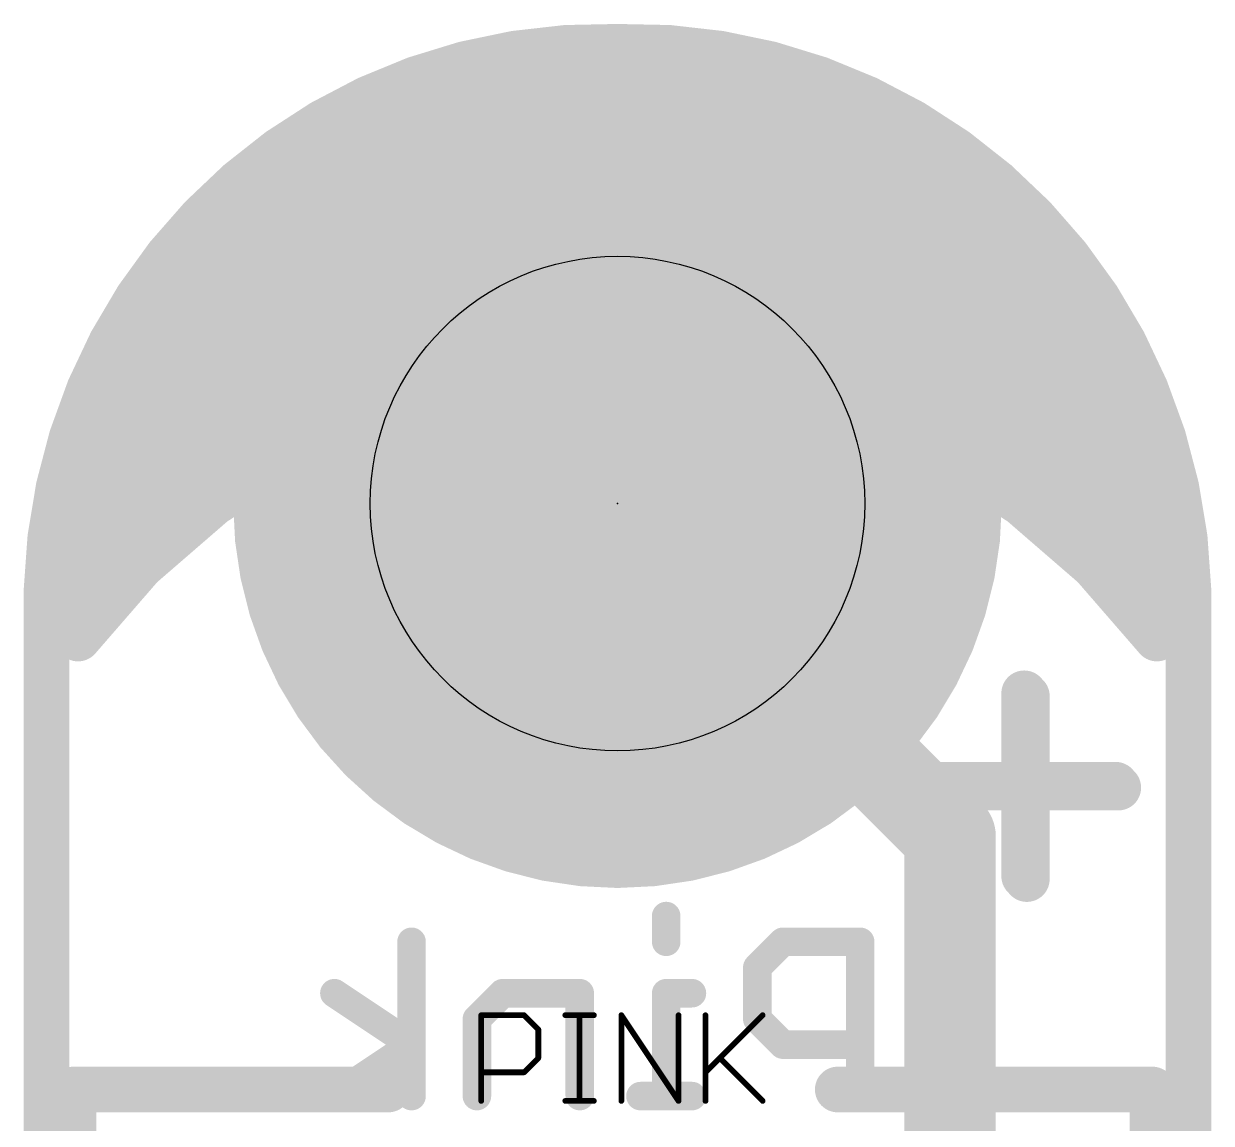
# Model space of a CAD drawing. Extents: x -10 to 102, y -14 to 18.
# Drawn here: x 28.35 to 33.63, y 7.28 to 12.17 of the extents above; entities that cross this region are included whole.
import ezdxf

# ---------------------------------------------------------------- set-up
doc = ezdxf.new("R2010")
doc.units = 0
for name, color, linetype in [('1', 12, 'CONTINUOUS'), ('16', 132, 'CONTINUOUS'), ('17', 110, 'CONTINUOUS'), ('20', 53, 'CONTINUOUS'), ('21', 41, 'CONTINUOUS'), ('22', 40, 'CONTINUOUS'), ('23', 53, 'CONTINUOUS'), ('27', 253, 'CONTINUOUS'), ('29', 40, 'CONTINUOUS'), ('30', 253, 'CONTINUOUS'), ('44', 253, 'CONTINUOUS')]:
    doc.layers.add(name, color=color, linetype=linetype)

# ---------------------------------------------------------------- blocks, each defined once
blk = doc.blocks.new('ROUNDP')
at = {"const_width": 0.5}
blk.add_lwpolyline([(0, -0.25, 1), (0, 0.25, 1), (0, -0.25)], format="xyb", dxfattribs=at)

msp = doc.modelspace()

# ---------------------------------------------------------------- linework, layer by layer
at = {"layer": '1'}
for points, const_width in [([(30.6257, 12.012), (30.2708, 11.9358)], 0.2032), ([(30.988, 12.033), (30.6257, 12.012)], 0.2032), ([(31.3503, 12.012), (30.988, 12.033)], 0.2032), ([(31.7052, 11.9358), (31.3503, 12.012)], 0.2032), ([(30.5177, 11.9888), (31.4583, 11.9888)], 0.2032), ([(30.2708, 11.9358), (29.9318, 11.8063)], 0.2032), ([(32.0442, 11.8063), (31.7052, 11.9358)], 0.2032), ([(29.9318, 11.8063), (29.6165, 11.6264)], 0.2032), ([(32.3595, 11.6264), (32.0442, 11.8063)], 0.2032), ([(29.8955, 11.7856), (32.0805, 11.7856)], 0.2032), ([(29.6165, 11.6264), (29.3324, 11.4005)], 0.2032), ([(29.5612, 11.5824), (32.4148, 11.5824)], 0.2032), ([(32.6436, 11.4005), (32.3595, 11.6264)], 0.2032), ([(29.3324, 11.4005), (29.0863, 11.1338)], 0.2032), ([(29.3128, 11.3792), (32.6632, 11.3792)], 0.2032), ([(32.8897, 11.1338), (32.6436, 11.4005)], 0.2032), ([(29.1252, 11.176), (32.8508, 11.176)], 0.2032), ([(29.0863, 11.1338), (28.8837, 10.8326)], 0.2032), ([(33.0923, 10.8326), (32.8897, 11.1338)], 0.2032), ([(28.978, 10.9728), (32.998, 10.9728)], 0.2032), ([(28.8837, 10.8326), (28.7297, 10.504)], 0.2032), ([(33.2463, 10.504), (33.0923, 10.8326)], 0.2032), ([(28.8542, 10.7696), (33.1218, 10.7696)], 0.2032), ([(30.3509, 10.5646), (30.7742, 10.6254)], 0.2032), ([(30.7742, 10.6254), (31.2018, 10.6254)], 0.2032), ([(31.2018, 10.6254), (31.6251, 10.5646)], 0.2032), ([(28.7589, 10.5664), (30.3636, 10.5664)], 0.2032), ([(29.9406, 10.4442), (30.3509, 10.5646)], 0.2032), ([(31.6124, 10.5664), (33.2171, 10.5664)], 0.2032), ([(31.6251, 10.5646), (32.0354, 10.4442)], 0.2032), ([(28.7297, 10.504), (28.6276, 10.1557)], 0.2032), ([(33.3484, 10.1557), (33.2463, 10.504)], 0.2032), ([(29.5515, 10.2667), (29.9406, 10.4442)], 0.2032), ([(32.0354, 10.4442), (32.4245, 10.2667)], 0.2032), ([(28.6884, 10.3632), (29.763, 10.3632)], 0.2032), ([(32.213, 10.3632), (33.2876, 10.3632)], 0.2032), ([(29.1917, 10.0357), (29.5515, 10.2667)], 0.2032), ([(32.4245, 10.2667), (32.7843, 10.0357)], 0.2032), ([(28.6276, 10.1557), (28.58, 9.7959)], 0.2032), ([(28.6289, 10.16), (29.3852, 10.16)], 0.2032), ([(32.5907, 10.16), (33.3471, 10.16)], 0.2032), ([(33.396, 9.7959), (33.3484, 10.1557)], 0.2032), ([(32.468, 8.553), (30.988, 10.033)], 0.4064), ([(28.8683, 9.7559), (29.1917, 10.0357)], 0.2032), ([(32.7843, 10.0357), (33.1077, 9.7559)], 0.2032), ([(28.6013, 9.9568), (29.1004, 9.9568)], 0.2032), ([(32.8756, 9.9568), (33.3747, 9.9568)], 0.2032), ([(28.58, 9.7959), (28.588, 9.433)], 0.2032), ([(33.388, 9.433), (33.396, 9.7959)], 0.2032), ([(28.581, 9.7536), (28.8663, 9.7536)], 0.2032), ([(28.588, 9.433), (28.8683, 9.7559)], 0.2032), ([(33.1077, 9.7559), (33.388, 9.433)], 0.2032), ([(33.1097, 9.7536), (33.395, 9.7536)], 0.2032), ([(28.5854, 9.5504), (28.6899, 9.5504)], 0.2032), ([(33.2861, 9.5504), (33.3906, 9.5504)], 0.2032), ([(32.468, 6.427), (32.468, 8.553)], 0.4064)]:
    msp.add_lwpolyline(points, dxfattribs=dict(at, const_width=const_width))
for points, const_width in [([(30.6227, 12.0627, 1), (30.6286, 11.9613)], 0.1016), ([(30.6363, 11.9623, 1), (30.615, 12.0616)], 0.1016), ([(30.9909, 12.0837, 1), (30.9851, 11.9823)], 0.1016), ([(30.9909, 11.9823, 1), (30.9851, 12.0837)], 0.1016), ([(31.361, 12.0616, 1), (31.3397, 11.9623)], 0.1016), ([(31.3474, 11.9613, 1), (31.3533, 12.0627)], 0.1016), ([(30.5177, 12.0396, 1), (30.5177, 11.938)], 0.1016), ([(31.4583, 11.938, 1), (31.4583, 12.0396)], 0.1016), ([(30.2601, 11.9855, 1), (30.2815, 11.8861)], 0.1016), ([(30.2889, 11.8883, 1), (30.2527, 11.9832)], 0.1016), ([(31.7233, 11.9832, 1), (31.6871, 11.8883)], 0.1016), ([(31.6945, 11.8861, 1), (31.7159, 11.9855)], 0.1016), ([(29.9136, 11.8537, 1), (29.9499, 11.7588)], 0.1016), ([(29.9569, 11.7621, 1), (29.9066, 11.8504)], 0.1016), ([(32.0694, 11.8504, 1), (32.0191, 11.7621)], 0.1016), ([(32.0261, 11.7588, 1), (32.0624, 11.8537)], 0.1016), ([(29.8955, 11.8364, 1), (29.8955, 11.7348)], 0.1016), ([(32.0805, 11.7348, 1), (32.0805, 11.8364)], 0.1016), ([(29.5612, 11.6332, 1), (29.5612, 11.5316)], 0.1016), ([(29.5913, 11.6705, 1), (29.6417, 11.5823)], 0.1016), ([(29.6481, 11.5867, 1), (29.5849, 11.6662)], 0.1016), ([(32.3911, 11.6662, 1), (32.3279, 11.5867)], 0.1016), ([(32.3343, 11.5823, 1), (32.3847, 11.6705)], 0.1016), ([(32.4148, 11.5316, 1), (32.4148, 11.6332)], 0.1016), ([(29.3128, 11.43, 1), (29.3128, 11.3284)], 0.1016), ([(29.3008, 11.4402, 1), (29.3641, 11.3607)], 0.1016), ([(29.3698, 11.366, 1), (29.2951, 11.4349)], 0.1016), ([(32.6809, 11.4349, 1), (32.6062, 11.366)], 0.1016), ([(32.6119, 11.3607, 1), (32.6752, 11.4402)], 0.1016), ([(32.6632, 11.3284, 1), (32.6632, 11.43)], 0.1016), ([(29.1252, 11.2268, 1), (29.1252, 11.1252)], 0.1016), ([(32.8508, 11.1252, 1), (32.8508, 11.2268)], 0.1016), ([(29.0489, 11.1683, 1), (29.1236, 11.0993)], 0.1016), ([(29.1284, 11.1054, 1), (29.0441, 11.1621)], 0.1016), ([(32.9319, 11.1621, 1), (32.8476, 11.1054)], 0.1016), ([(32.8524, 11.0993, 1), (32.9271, 11.1683)], 0.1016), ([(28.978, 11.0236, 1), (28.978, 10.922)], 0.1016), ([(32.998, 10.922, 1), (32.998, 11.0236)], 0.1016), ([(28.8416, 10.8609, 1), (28.9259, 10.8043)], 0.1016), ([(28.9297, 10.811, 1), (28.8377, 10.8542)], 0.1016), ([(33.1383, 10.8542, 1), (33.0463, 10.811)], 0.1016), ([(33.0501, 10.8043, 1), (33.1344, 10.8609)], 0.1016), ([(28.8542, 10.8204, 1), (28.8542, 10.7188)], 0.1016), ([(33.1218, 10.7188, 1), (33.1218, 10.8204)], 0.1016), ([(30.7742, 10.6762, 1), (30.7742, 10.5746)], 0.1016), ([(30.7814, 10.5751, 1), (30.767, 10.6757)], 0.1016), ([(31.209, 10.6757, 1), (31.1946, 10.5751)], 0.1016), ([(31.2018, 10.5746, 1), (31.2018, 10.6762)], 0.1016), ([(28.7589, 10.6172, 1), (28.7589, 10.5156)], 0.1016), ([(30.3437, 10.6149, 1), (30.3581, 10.5143)], 0.1016), ([(30.3652, 10.5158, 1), (30.3366, 10.6133)], 0.1016), ([(30.3636, 10.5156, 1), (30.3636, 10.6172)], 0.1016), ([(31.6124, 10.6172, 1), (31.6124, 10.5156)], 0.1016), ([(31.6394, 10.6133, 1), (31.6108, 10.5158)], 0.1016), ([(31.6179, 10.5143, 1), (31.6323, 10.6149)], 0.1016), ([(33.2171, 10.5156, 1), (33.2171, 10.6172)], 0.1016), ([(28.6837, 10.5255, 1), (28.7757, 10.4824)], 0.1016), ([(28.7784, 10.4897, 1), (28.6809, 10.5183)], 0.1016), ([(33.2951, 10.5183, 1), (33.1976, 10.4897)], 0.1016), ([(33.2003, 10.4824, 1), (33.2923, 10.5255)], 0.1016), ([(29.9263, 10.493, 1), (29.9549, 10.3955)], 0.1016), ([(29.9617, 10.398, 1), (29.9195, 10.4904)], 0.1016), ([(32.0565, 10.4904, 1), (32.0143, 10.398)], 0.1016), ([(32.0211, 10.3955, 1), (32.0497, 10.493)], 0.1016), ([(28.6884, 10.414, 1), (28.6884, 10.3124)], 0.1016), ([(29.763, 10.3124, 1), (29.763, 10.414)], 0.1016), ([(32.213, 10.414, 1), (32.213, 10.3124)], 0.1016), ([(33.2876, 10.3124, 1), (33.2876, 10.414)], 0.1016), ([(29.5305, 10.313, 1), (29.5726, 10.2205)], 0.1016), ([(29.579, 10.224, 1), (29.5241, 10.3095)], 0.1016), ([(32.4519, 10.3095, 1), (32.397, 10.224)], 0.1016), ([(32.4034, 10.2205, 1), (32.4455, 10.313)], 0.1016), ([(28.678, 10.149, 1), (28.5773, 10.1623)], 0.1016), ([(28.6289, 10.2108, 1), (28.6289, 10.1092)], 0.1016), ([(29.3852, 10.1092, 1), (29.3852, 10.2108)], 0.1016), ([(32.5907, 10.2108, 1), (32.5907, 10.1092)], 0.1016), ([(33.3987, 10.1623, 1), (33.298, 10.149)], 0.1016), ([(33.3471, 10.1092, 1), (33.3471, 10.2108)], 0.1016), ([(28.5789, 10.17, 1), (28.6764, 10.1414)], 0.1016), ([(31.0598, 10.1048, 1), (30.9162, 9.9612)], 0.2032), ([(33.2996, 10.1414, 1), (33.3971, 10.17)], 0.1016), ([(29.1642, 10.0785, 1), (29.2191, 9.993)], 0.1016), ([(29.2249, 9.9973, 1), (29.1584, 10.0742)], 0.1016), ([(32.8176, 10.0742, 1), (32.7511, 9.9973)], 0.1016), ([(32.7569, 9.993, 1), (32.8118, 10.0785)], 0.1016), ([(28.6013, 10.0076, 1), (28.6013, 9.906)], 0.1016), ([(29.1004, 9.906, 1), (29.1004, 10.0076)], 0.1016), ([(32.8756, 10.0076, 1), (32.8756, 9.906)], 0.1016), ([(33.3747, 9.906, 1), (33.3747, 10.0076)], 0.1016), ([(28.6308, 9.797, 1), (28.5292, 9.7947)], 0.1016), ([(33.4468, 9.7947, 1), (33.3452, 9.797)], 0.1016), ([(28.5297, 9.8025, 1), (28.6304, 9.7892)], 0.1016), ([(28.581, 9.8044, 1), (28.581, 9.7028)], 0.1016), ([(28.8351, 9.7944, 1), (28.9015, 9.7175)], 0.1016), ([(28.9067, 9.7226, 1), (28.8299, 9.7892)], 0.1016), ([(28.8663, 9.7028, 1), (28.8663, 9.8044)], 0.1016), ([(33.1461, 9.7892, 1), (33.0693, 9.7226)], 0.1016), ([(33.1097, 9.8044, 1), (33.1097, 9.7028)], 0.1016), ([(33.0745, 9.7175, 1), (33.1409, 9.7944)], 0.1016), ([(33.3456, 9.7892, 1), (33.4463, 9.8025)], 0.1016), ([(33.395, 9.7028, 1), (33.395, 9.8044)], 0.1016), ([(28.5854, 9.6012, 1), (28.5854, 9.4996)], 0.1016), ([(28.6899, 9.4996, 1), (28.6899, 9.6012)], 0.1016), ([(33.2861, 9.6012, 1), (33.2861, 9.4996)], 0.1016), ([(33.3906, 9.4996, 1), (33.3906, 9.6012)], 0.1016), ([(28.5496, 9.4663, 1), (28.6264, 9.3997)], 0.1016), ([(33.3496, 9.3997, 1), (33.4264, 9.4663)], 0.1016), ([(28.5372, 9.4319, 1), (28.6388, 9.4341)], 0.1016), ([(33.3372, 9.4341, 1), (33.4388, 9.4319)], 0.1016), ([(32.5696, 8.553, 1), (32.3664, 8.553)], 0.2032), ([(32.3962, 8.4812, 1), (32.5398, 8.6248)], 0.2032)]:
    msp.add_lwpolyline(points, format="xyb", dxfattribs=dict(at, const_width=const_width))
at = {"layer": '16', "const_width": 0.2032}
for points in [[(30.2708, 11.9358), (30.6257, 12.012)], [(30.6257, 12.012), (30.988, 12.033)], [(30.988, 12.033), (31.3503, 12.012)], [(31.3503, 12.012), (31.7052, 11.9358)], [(30.5177, 11.9888), (31.4583, 11.9888)], [(29.9318, 11.8063), (30.2708, 11.9358)], [(31.7052, 11.9358), (32.0442, 11.8063)], [(29.6165, 11.6264), (29.9318, 11.8063)], [(32.0442, 11.8063), (32.3595, 11.6264)], [(29.8955, 11.7856), (32.0805, 11.7856)], [(29.3324, 11.4005), (29.6165, 11.6264)], [(29.5612, 11.5824), (32.4148, 11.5824)], [(32.3595, 11.6264), (32.6436, 11.4005)], [(29.0863, 11.1338), (29.3324, 11.4005)], [(29.3128, 11.3792), (32.6632, 11.3792)], [(32.6436, 11.4005), (32.8897, 11.1338)], [(29.1252, 11.176), (32.8508, 11.176)], [(28.8837, 10.8326), (29.0863, 11.1338)], [(32.8897, 11.1338), (33.0923, 10.8326)], [(28.978, 10.9728), (32.998, 10.9728)], [(28.7297, 10.504), (28.8837, 10.8326)], [(33.0923, 10.8326), (33.2463, 10.504)], [(28.8542, 10.7696), (33.1218, 10.7696)], [(30.7742, 10.6254), (30.3509, 10.5646)], [(31.2018, 10.6254), (30.7742, 10.6254)], [(31.6251, 10.5646), (31.2018, 10.6254)], [(28.7589, 10.5664), (30.3636, 10.5664)], [(30.3509, 10.5646), (29.9406, 10.4442)], [(31.6124, 10.5664), (33.2171, 10.5664)], [(32.0354, 10.4442), (31.6251, 10.5646)], [(28.6276, 10.1557), (28.7297, 10.504)], [(33.2463, 10.504), (33.3484, 10.1557)], [(29.9406, 10.4442), (29.5515, 10.2667)], [(32.4245, 10.2667), (32.0354, 10.4442)], [(28.6884, 10.3632), (29.763, 10.3632)], [(32.213, 10.3632), (33.2876, 10.3632)], [(29.5515, 10.2667), (29.1917, 10.0357)], [(32.7843, 10.0357), (32.4245, 10.2667)], [(28.58, 9.7959), (28.6276, 10.1557)], [(28.6289, 10.16), (29.3853, 10.16)], [(32.5908, 10.16), (33.3471, 10.16)], [(33.3484, 10.1557), (33.396, 9.7959)], [(29.1917, 10.0357), (28.8683, 9.7559)], [(33.1077, 9.7559), (32.7843, 10.0357)], [(28.6013, 9.9568), (29.1004, 9.9568)], [(32.8756, 9.9568), (33.3747, 9.9568)], [(28.588, 9.433), (28.58, 9.7959)], [(33.396, 9.7959), (33.388, 9.433)], [(28.581, 9.7536), (28.8663, 9.7536)], [(28.8683, 9.7559), (28.588, 9.433)], [(33.388, 9.433), (33.1077, 9.7559)], [(33.1097, 9.7536), (33.395, 9.7536)], [(28.5854, 9.5504), (28.6899, 9.5504)], [(33.2861, 9.5504), (33.3906, 9.5504)]]:
    msp.add_lwpolyline(points, dxfattribs=at)
at = {"layer": '16', "const_width": 0.1016}
for points in [[(30.6227, 12.0627, 1), (30.6286, 11.9613)], [(30.6363, 11.9623, 1), (30.615, 12.0616)], [(30.9909, 12.0837, 1), (30.9851, 11.9823)], [(30.9909, 11.9823, 1), (30.9851, 12.0837)], [(31.361, 12.0616, 1), (31.3397, 11.9623)], [(31.3474, 11.9613, 1), (31.3533, 12.0627)], [(30.5177, 12.0396, 1), (30.5177, 11.938)], [(31.4583, 11.938, 1), (31.4583, 12.0396)], [(30.2601, 11.9855, 1), (30.2815, 11.8861)], [(30.2889, 11.8883, 1), (30.2527, 11.9832)], [(31.7233, 11.9832, 1), (31.6871, 11.8883)], [(31.6945, 11.8861, 1), (31.7159, 11.9855)], [(29.9136, 11.8537, 1), (29.9499, 11.7588)], [(29.9569, 11.7621, 1), (29.9066, 11.8504)], [(32.0694, 11.8504, 1), (32.0191, 11.7621)], [(32.0261, 11.7588, 1), (32.0624, 11.8537)], [(29.8955, 11.8364, 1), (29.8955, 11.7348)], [(32.0805, 11.7348, 1), (32.0805, 11.8364)], [(29.5612, 11.6332, 1), (29.5612, 11.5316)], [(29.5913, 11.6705, 1), (29.6417, 11.5823)], [(29.6481, 11.5867, 1), (29.5849, 11.6662)], [(32.3911, 11.6662, 1), (32.3279, 11.5867)], [(32.3343, 11.5823, 1), (32.3847, 11.6705)], [(32.4148, 11.5316, 1), (32.4148, 11.6332)], [(29.3128, 11.43, 1), (29.3128, 11.3284)], [(29.3008, 11.4402, 1), (29.3641, 11.3607)], [(29.3698, 11.366, 1), (29.2951, 11.4349)], [(32.6809, 11.4349, 1), (32.6062, 11.366)], [(32.6119, 11.3607, 1), (32.6752, 11.4402)], [(32.6632, 11.3284, 1), (32.6632, 11.43)], [(29.1252, 11.2268, 1), (29.1252, 11.1252)], [(32.8508, 11.1252, 1), (32.8508, 11.2268)], [(29.0489, 11.1683, 1), (29.1236, 11.0993)], [(29.1284, 11.1054, 1), (29.0441, 11.1621)], [(32.9319, 11.1621, 1), (32.8476, 11.1054)], [(32.8524, 11.0993, 1), (32.9271, 11.1683)], [(28.978, 11.0236, 1), (28.978, 10.922)], [(32.998, 10.922, 1), (32.998, 11.0236)], [(28.8416, 10.8609, 1), (28.9259, 10.8043)], [(28.9297, 10.811, 1), (28.8377, 10.8542)], [(33.1383, 10.8542, 1), (33.0463, 10.811)], [(33.0501, 10.8043, 1), (33.1344, 10.8609)], [(28.8542, 10.8204, 1), (28.8542, 10.7188)], [(33.1218, 10.7188, 1), (33.1218, 10.8204)], [(30.7742, 10.6762, 1), (30.7742, 10.5746)], [(30.7814, 10.5751, 1), (30.767, 10.6757)], [(31.209, 10.6757, 1), (31.1946, 10.5751)], [(31.2018, 10.5746, 1), (31.2018, 10.6762)], [(28.7589, 10.6172, 1), (28.7589, 10.5156)], [(30.3437, 10.6149, 1), (30.3581, 10.5143)], [(30.3652, 10.5158, 1), (30.3366, 10.6133)], [(30.3636, 10.5156, 1), (30.3636, 10.6172)], [(31.6124, 10.6172, 1), (31.6124, 10.5156)], [(31.6394, 10.6133, 1), (31.6108, 10.5158)], [(31.6179, 10.5143, 1), (31.6323, 10.6149)], [(33.2171, 10.5156, 1), (33.2171, 10.6172)], [(28.6837, 10.5255, 1), (28.7757, 10.4824)], [(28.7784, 10.4897, 1), (28.6809, 10.5183)], [(33.2951, 10.5183, 1), (33.1976, 10.4897)], [(33.2003, 10.4824, 1), (33.2923, 10.5255)], [(29.9263, 10.493, 1), (29.9549, 10.3955)], [(29.9617, 10.398, 1), (29.9195, 10.4904)], [(32.0565, 10.4904, 1), (32.0143, 10.398)], [(32.0211, 10.3955, 1), (32.0497, 10.493)], [(28.6884, 10.414, 1), (28.6884, 10.3124)], [(29.763, 10.3124, 1), (29.763, 10.414)], [(32.213, 10.414, 1), (32.213, 10.3124)], [(33.2876, 10.3124, 1), (33.2876, 10.414)], [(29.5305, 10.313, 1), (29.5726, 10.2205)], [(29.579, 10.224, 1), (29.5241, 10.3095)], [(32.4519, 10.3095, 1), (32.397, 10.224)], [(32.4034, 10.2205, 1), (32.4455, 10.313)], [(28.678, 10.149, 1), (28.5773, 10.1623)], [(28.6289, 10.2108, 1), (28.6289, 10.1092)], [(29.3853, 10.1092, 1), (29.3853, 10.2108)], [(32.5908, 10.2108, 1), (32.5908, 10.1092)], [(33.3987, 10.1623, 1), (33.298, 10.149)], [(33.3471, 10.1092, 1), (33.3471, 10.2108)], [(28.5789, 10.17, 1), (28.6764, 10.1414)], [(33.2996, 10.1414, 1), (33.3971, 10.17)], [(29.1642, 10.0785, 1), (29.2191, 9.993)], [(29.2249, 9.9973, 1), (29.1584, 10.0742)], [(32.8176, 10.0742, 1), (32.7511, 9.9973)], [(32.7569, 9.993, 1), (32.8118, 10.0785)], [(28.6013, 10.0076, 1), (28.6013, 9.906)], [(29.1004, 9.906, 1), (29.1004, 10.0076)], [(32.8756, 10.0076, 1), (32.8756, 9.906)], [(33.3747, 9.906, 1), (33.3747, 10.0076)], [(28.6308, 9.797, 1), (28.5292, 9.7947)], [(33.4468, 9.7947, 1), (33.3452, 9.797)], [(28.5297, 9.8025, 1), (28.6304, 9.7892)], [(28.581, 9.8044, 1), (28.581, 9.7028)], [(28.8351, 9.7944, 1), (28.9015, 9.7175)], [(28.9067, 9.7226, 1), (28.8299, 9.7892)], [(28.8663, 9.7028, 1), (28.8663, 9.8044)], [(33.1461, 9.7892, 1), (33.0693, 9.7226)], [(33.1097, 9.8044, 1), (33.1097, 9.7028)], [(33.0745, 9.7175, 1), (33.1409, 9.7944)], [(33.3456, 9.7892, 1), (33.4463, 9.8025)], [(33.395, 9.7028, 1), (33.395, 9.8044)], [(28.5854, 9.6012, 1), (28.5854, 9.4996)], [(28.6899, 9.4996, 1), (28.6899, 9.6012)], [(33.2861, 9.6012, 1), (33.2861, 9.4996)], [(33.3906, 9.4996, 1), (33.3906, 9.6012)], [(28.5496, 9.4663, 1), (28.6264, 9.3997)], [(33.3496, 9.3997, 1), (33.4264, 9.4663)], [(28.5372, 9.4319, 1), (28.6388, 9.4341)], [(33.3372, 9.4341, 1), (33.4388, 9.4319)]]:
    msp.add_lwpolyline(points, format="xyb", dxfattribs=at)
at = {"layer": '20'}
for points, const_width in [([(30.988, 12.065, 0.4144), (28.448, 9.652)], 0.2032), ([(33.528, 9.652, 0.4143), (30.988, 12.065)], 0.2032), ([(30.9867, 12.1158, 1), (30.9893, 12.0142)], 0.1016), ([(30.9867, 12.0142, 1), (30.9893, 12.1158)], 0.1016), ([(28.4988, 9.652, 1), (28.3972, 9.652)], 0.1016), ([(33.5788, 9.652, 1), (33.4772, 9.652)], 0.1016), ([(28.3972, 9.6533, 1), (28.4988, 9.6507)], 0.1016), ([(33.4772, 9.6507, 1), (33.5788, 9.6533)], 0.1016)]:
    msp.add_lwpolyline(points, format="xyb", dxfattribs=dict(at, const_width=const_width))
at = {"layer": '20', "const_width": 0.2032}
for points in [[(28.448, 1.778), (28.448, 9.652)], [(33.528, 9.652), (33.528, 1.778)]]:
    msp.add_lwpolyline(points, dxfattribs=at)
at = {"layer": '21', "const_width": 0.2032}
for points in [[(32.8092, 9.1766), (32.8092, 8.3631)], [(32.4024, 8.7699), (33.2159, 8.7699)], [(28.568, 5.427), (28.568, 7.427)], [(28.568, 7.427), (29.968, 7.427)], [(33.368, 7.427), (31.968, 7.427)], [(33.368, 5.427), (33.368, 7.427)]]:
    msp.add_lwpolyline(points, dxfattribs=at)
at = {"layer": '21', "const_width": 0.1016}
for points in [[(32.86, 9.1766, 1), (32.7584, 9.1766)], [(32.4024, 8.8207, 1), (32.4024, 8.7191)], [(33.2159, 8.7191, 1), (33.2159, 8.8207)], [(32.7584, 8.3631, 1), (32.86, 8.3631)], [(28.6188, 7.427, 1), (28.5172, 7.427)], [(28.568, 7.4778, 1), (28.568, 7.3762)], [(29.968, 7.3762, 1), (29.968, 7.4778)], [(31.968, 7.4778, 1), (31.968, 7.3762)], [(33.4188, 7.427, 1), (33.3172, 7.427)], [(33.368, 7.3762, 1), (33.368, 7.4778)]]:
    msp.add_lwpolyline(points, format="xyb", dxfattribs=at)
at = {"layer": '22'}
for points, const_width in [([(32.7974, 9.1893), (32.7974, 8.3758)], 0.2032), ([(33.2041, 8.7826), (32.3907, 8.7826)], 0.2032), ([(31.2047, 8.1985), (31.2047, 8.0841)], 0.127), ([(30.0717, 7.3978), (30.0717, 8.0841)], 0.127), ([(31.7243, 8.0841), (31.6099, 7.9697)], 0.127), ([(32.0675, 8.0841), (31.7243, 8.0841)], 0.127), ([(32.0675, 7.3978), (32.0675, 8.0841)], 0.127), ([(31.6099, 7.9697), (31.6099, 7.7409)], 0.127), ([(30.0717, 7.6265), (29.7285, 7.8553)], 0.127), ([(30.477, 7.8553), (30.3626, 7.7409)], 0.127), ([(30.8201, 7.8553), (30.477, 7.8553)], 0.127), ([(30.8201, 7.3978), (30.8201, 7.8553)], 0.127), ([(31.3191, 7.8553), (31.2047, 7.8553)], 0.127), ([(31.2047, 7.8553), (31.2047, 7.3978)], 0.127), ([(30.3626, 7.7409), (30.3626, 7.3978)], 0.127), ([(31.6099, 7.7409), (31.7243, 7.6265)], 0.127), ([(29.7285, 7.3978), (30.0717, 7.6265)], 0.127), ([(31.7243, 7.6265), (32.0675, 7.6265)], 0.127), ([(31.3191, 7.3978), (31.0903, 7.3978)], 0.127)]:
    msp.add_lwpolyline(points, dxfattribs=dict(at, const_width=const_width))
for points, const_width in [([(32.8482, 9.1893, 1), (32.7466, 9.1893)], 0.1016), ([(32.3907, 8.8334, 1), (32.3907, 8.7318)], 0.1016), ([(33.2041, 8.7318, 1), (33.2041, 8.8334)], 0.1016), ([(32.7466, 8.3758, 1), (32.8482, 8.3758)], 0.1016), ([(31.2364, 8.1985, 1), (31.1729, 8.1985)], 0.0635), ([(30.1035, 8.0841, 1), (30.04, 8.0841)], 0.0635), ([(31.7243, 8.1159, 1), (31.7243, 8.0524)], 0.0635), ([(31.7468, 8.0617, 1), (31.7019, 8.1066)], 0.0635), ([(32.0993, 8.0841, 1), (32.0358, 8.0841)], 0.0635), ([(32.0675, 8.0524, 1), (32.0675, 8.1159)], 0.0635), ([(31.1729, 8.0841, 1), (31.2364, 8.0841)], 0.0635), ([(31.6417, 7.9697, 1), (31.5782, 7.9697)], 0.0635), ([(31.5875, 7.9922, 1), (31.6324, 7.9473)], 0.0635), ([(29.7461, 7.8818, 1), (29.7109, 7.8289)], 0.0635), ([(30.477, 7.8871, 1), (30.477, 7.8236)], 0.0635), ([(30.4994, 7.8329, 1), (30.4545, 7.8778)], 0.0635), ([(30.8519, 7.8553, 1), (30.7884, 7.8553)], 0.0635), ([(30.8201, 7.8236, 1), (30.8201, 7.8871)], 0.0635), ([(31.2364, 7.8553, 1), (31.1729, 7.8553)], 0.0635), ([(31.2047, 7.8871, 1), (31.2047, 7.8236)], 0.0635), ([(31.3191, 7.8236, 1), (31.3191, 7.8871)], 0.0635), ([(30.3943, 7.7409, 1), (30.3308, 7.7409)], 0.0635), ([(30.3401, 7.7634, 1), (30.385, 7.7185)], 0.0635), ([(31.5782, 7.7409, 1), (31.6417, 7.7409)], 0.0635), ([(31.6324, 7.7634, 1), (31.5875, 7.7185)], 0.0635), ([(30.0893, 7.6001, 1), (30.0541, 7.653)], 0.0635), ([(30.0541, 7.6001, 1), (30.0893, 7.653)], 0.0635), ([(31.7243, 7.6583, 1), (31.7243, 7.5948)], 0.0635), ([(31.7019, 7.6041, 1), (31.7468, 7.649)], 0.0635), ([(32.0675, 7.5948, 1), (32.0675, 7.6583)], 0.0635), ([(29.7109, 7.4242, 1), (29.7461, 7.3713)], 0.0635), ([(31.0903, 7.4295, 1), (31.0903, 7.366)], 0.0635), ([(31.3191, 7.366, 1), (31.3191, 7.4295)], 0.0635), ([(30.04, 7.3978, 1), (30.1035, 7.3978)], 0.0635), ([(30.3308, 7.3978, 1), (30.3943, 7.3978)], 0.0635), ([(30.7884, 7.3978, 1), (30.8519, 7.3978)], 0.0635), ([(31.1729, 7.3978, 1), (31.2364, 7.3978)], 0.0635), ([(32.0358, 7.3978, 1), (32.0993, 7.3978)], 0.0635)]:
    msp.add_lwpolyline(points, format="xyb", dxfattribs=dict(at, const_width=const_width))
at = {"layer": '23'}
msp.add_point((30.988, 10.033), dxfattribs=at)
at = {"layer": '27', "const_width": 0.0127}
for points in [[(30.3816, 7.764, 1), (30.3816, 7.7513)], [(30.388, 7.7576, 1), (30.3753, 7.7576)], [(30.5768, 7.7621, 1), (30.5678, 7.7531)], [(30.5723, 7.7513, 1), (30.5723, 7.764)], [(30.7558, 7.764, 1), (30.7558, 7.7513)], [(30.8257, 7.7576, 1), (30.813, 7.7576)], [(30.8829, 7.7513, 1), (30.8829, 7.764)], [(31.0116, 7.7576, 1), (30.9989, 7.7576)], [(31.0106, 7.7611, 1), (31, 7.7541)], [(31.2659, 7.7576, 1), (31.2532, 7.7576)], [(31.3858, 7.7576, 1), (31.3731, 7.7576)], [(31.6382, 7.7531, 1), (31.6292, 7.7621)], [(30.6422, 7.6941, 1), (30.6295, 7.6941)], [(30.6313, 7.6896, 1), (30.6403, 7.6986)], [(30.6295, 7.567, 1), (30.6422, 7.567)], [(30.6403, 7.5625, 1), (30.6313, 7.5715)], [(31.4475, 7.5715, 1), (31.4386, 7.5625)], [(30.3816, 7.5098, 1), (30.3816, 7.4971)], [(30.5678, 7.5079, 1), (30.5768, 7.4989)], [(30.5723, 7.4971, 1), (30.5723, 7.5098)], [(31.375, 7.5079, 1), (31.384, 7.4989)], [(30.3753, 7.3763, 1), (30.388, 7.3763)], [(30.7558, 7.3827, 1), (30.7558, 7.37)], [(30.813, 7.3763, 1), (30.8257, 7.3763)], [(30.8829, 7.37, 1), (30.8829, 7.3827)], [(30.9989, 7.3763, 1), (31.0116, 7.3763)], [(31.2532, 7.3763, 1), (31.2659, 7.3763)], [(31.2542, 7.3728, 1), (31.2648, 7.3798)], [(31.3731, 7.3763, 1), (31.3858, 7.3763)], [(31.6292, 7.3718, 1), (31.6382, 7.3808)]]:
    msp.add_lwpolyline(points, format="xyb", dxfattribs=at)
at = {"layer": '27', "const_width": 0.0254}
for points in [[(30.3816, 7.3763), (30.3816, 7.7576)], [(30.3816, 7.7576), (30.5723, 7.7576)], [(30.5723, 7.7576), (30.6358, 7.6941)], [(30.7558, 7.7576), (30.8829, 7.7576)], [(30.8194, 7.3763), (30.8194, 7.7576)], [(31.0053, 7.3763), (31.0053, 7.7576)], [(31.0053, 7.7576), (31.2595, 7.3763)], [(31.2595, 7.3763), (31.2595, 7.7576)], [(31.3795, 7.7576), (31.3795, 7.3763)], [(31.3795, 7.5034), (31.6337, 7.7576)], [(30.6358, 7.6941), (30.6358, 7.567)], [(30.6358, 7.567), (30.5723, 7.5034)], [(31.443, 7.567), (31.6337, 7.3763)], [(30.5723, 7.5034), (30.3816, 7.5034)], [(30.7558, 7.3763), (30.8829, 7.3763)]]:
    msp.add_lwpolyline(points, dxfattribs=at)
at = {"layer": '29', "const_width": 0.2032}
for points in [[(30.6257, 12.012), (30.2708, 11.9358)], [(30.988, 12.033), (30.6257, 12.012)], [(31.3503, 12.012), (30.988, 12.033)], [(31.7052, 11.9358), (31.3503, 12.012)], [(30.5177, 11.9888), (31.4583, 11.9888)], [(30.2708, 11.9358), (29.9318, 11.8063)], [(32.0442, 11.8063), (31.7052, 11.9358)], [(29.9318, 11.8063), (29.6165, 11.6264)], [(32.3595, 11.6264), (32.0442, 11.8063)], [(29.8955, 11.7856), (32.0805, 11.7856)], [(29.6165, 11.6264), (29.3324, 11.4005)], [(29.5612, 11.5824), (32.4148, 11.5824)], [(32.6436, 11.4005), (32.3595, 11.6264)], [(29.3324, 11.4005), (29.0863, 11.1338)], [(29.3128, 11.3792), (32.6632, 11.3792)], [(32.8897, 11.1338), (32.6436, 11.4005)], [(29.1252, 11.176), (32.8508, 11.176)], [(29.0863, 11.1338), (28.8837, 10.8326)], [(33.0923, 10.8326), (32.8897, 11.1338)], [(28.978, 10.9728), (32.998, 10.9728)], [(28.8837, 10.8326), (28.7297, 10.504)], [(33.2463, 10.504), (33.0923, 10.8326)], [(28.8542, 10.7696), (33.1218, 10.7696)], [(30.3509, 10.5646), (30.7742, 10.6254)], [(30.7742, 10.6254), (31.2018, 10.6254)], [(31.2018, 10.6254), (31.6251, 10.5646)], [(28.7589, 10.5664), (30.3636, 10.5664)], [(29.9406, 10.4442), (30.3509, 10.5646)], [(31.6124, 10.5664), (33.2171, 10.5664)], [(31.6251, 10.5646), (32.0354, 10.4442)], [(28.7297, 10.504), (28.6276, 10.1557)], [(33.3484, 10.1557), (33.2463, 10.504)], [(29.5515, 10.2667), (29.9406, 10.4442)], [(32.0354, 10.4442), (32.4245, 10.2667)], [(28.6884, 10.3632), (29.763, 10.3632)], [(32.213, 10.3632), (33.2876, 10.3632)], [(29.1917, 10.0357), (29.5515, 10.2667)], [(32.4245, 10.2667), (32.7843, 10.0357)], [(28.6276, 10.1557), (28.58, 9.7959)], [(28.6289, 10.16), (29.3852, 10.16)], [(32.5907, 10.16), (33.3471, 10.16)], [(33.396, 9.7959), (33.3484, 10.1557)], [(28.8683, 9.7559), (29.1917, 10.0357)], [(32.7843, 10.0357), (33.1077, 9.7559)], [(28.6013, 9.9568), (29.1004, 9.9568)], [(32.8756, 9.9568), (33.3747, 9.9568)], [(28.58, 9.7959), (28.588, 9.433)], [(33.388, 9.433), (33.396, 9.7959)], [(28.581, 9.7536), (28.8663, 9.7536)], [(28.588, 9.433), (28.8683, 9.7559)], [(33.1077, 9.7559), (33.388, 9.433)], [(33.1097, 9.7536), (33.395, 9.7536)], [(28.5854, 9.5504), (28.6899, 9.5504)], [(33.2861, 9.5504), (33.3906, 9.5504)]]:
    msp.add_lwpolyline(points, dxfattribs=at)
at = {"layer": '29', "const_width": 0.1016}
for points in [[(30.6227, 12.0627, 1), (30.6286, 11.9613)], [(30.6363, 11.9623, 1), (30.615, 12.0616)], [(30.9909, 12.0837, 1), (30.9851, 11.9823)], [(30.9909, 11.9823, 1), (30.9851, 12.0837)], [(31.361, 12.0616, 1), (31.3397, 11.9623)], [(31.3474, 11.9613, 1), (31.3533, 12.0627)], [(30.5177, 12.0396, 1), (30.5177, 11.938)], [(31.4583, 11.938, 1), (31.4583, 12.0396)], [(30.2601, 11.9855, 1), (30.2815, 11.8861)], [(30.2889, 11.8883, 1), (30.2527, 11.9832)], [(31.7233, 11.9832, 1), (31.6871, 11.8883)], [(31.6945, 11.8861, 1), (31.7159, 11.9855)], [(29.9136, 11.8537, 1), (29.9499, 11.7588)], [(29.9569, 11.7621, 1), (29.9066, 11.8504)], [(32.0694, 11.8504, 1), (32.0191, 11.7621)], [(32.0261, 11.7588, 1), (32.0624, 11.8537)], [(29.8955, 11.8364, 1), (29.8955, 11.7348)], [(32.0805, 11.7348, 1), (32.0805, 11.8364)], [(29.5612, 11.6332, 1), (29.5612, 11.5316)], [(29.5913, 11.6705, 1), (29.6417, 11.5823)], [(29.6481, 11.5867, 1), (29.5849, 11.6662)], [(32.3911, 11.6662, 1), (32.3279, 11.5867)], [(32.3343, 11.5823, 1), (32.3847, 11.6705)], [(32.4148, 11.5316, 1), (32.4148, 11.6332)], [(29.3128, 11.43, 1), (29.3128, 11.3284)], [(29.3008, 11.4402, 1), (29.3641, 11.3607)], [(29.3698, 11.366, 1), (29.2951, 11.4349)], [(32.6809, 11.4349, 1), (32.6062, 11.366)], [(32.6119, 11.3607, 1), (32.6752, 11.4402)], [(32.6632, 11.3284, 1), (32.6632, 11.43)], [(29.1252, 11.2268, 1), (29.1252, 11.1252)], [(32.8508, 11.1252, 1), (32.8508, 11.2268)], [(29.0489, 11.1683, 1), (29.1236, 11.0993)], [(29.1284, 11.1054, 1), (29.0441, 11.1621)], [(32.9319, 11.1621, 1), (32.8476, 11.1054)], [(32.8524, 11.0993, 1), (32.9271, 11.1683)], [(28.978, 11.0236, 1), (28.978, 10.922)], [(32.998, 10.922, 1), (32.998, 11.0236)], [(28.8416, 10.8609, 1), (28.9259, 10.8043)], [(28.9297, 10.811, 1), (28.8377, 10.8542)], [(33.1383, 10.8542, 1), (33.0463, 10.811)], [(33.0501, 10.8043, 1), (33.1344, 10.8609)], [(28.8542, 10.8204, 1), (28.8542, 10.7188)], [(33.1218, 10.7188, 1), (33.1218, 10.8204)], [(30.7742, 10.6762, 1), (30.7742, 10.5746)], [(30.7814, 10.5751, 1), (30.767, 10.6757)], [(31.209, 10.6757, 1), (31.1946, 10.5751)], [(31.2018, 10.5746, 1), (31.2018, 10.6762)], [(28.7589, 10.6172, 1), (28.7589, 10.5156)], [(30.3437, 10.6149, 1), (30.3581, 10.5143)], [(30.3652, 10.5158, 1), (30.3366, 10.6133)], [(30.3636, 10.5156, 1), (30.3636, 10.6172)], [(31.6124, 10.6172, 1), (31.6124, 10.5156)], [(31.6394, 10.6133, 1), (31.6108, 10.5158)], [(31.6179, 10.5143, 1), (31.6323, 10.6149)], [(33.2171, 10.5156, 1), (33.2171, 10.6172)], [(28.6837, 10.5255, 1), (28.7757, 10.4824)], [(28.7784, 10.4897, 1), (28.6809, 10.5183)], [(33.2951, 10.5183, 1), (33.1976, 10.4897)], [(33.2003, 10.4824, 1), (33.2923, 10.5255)], [(29.9263, 10.493, 1), (29.9549, 10.3955)], [(29.9617, 10.398, 1), (29.9195, 10.4904)], [(32.0565, 10.4904, 1), (32.0143, 10.398)], [(32.0211, 10.3955, 1), (32.0497, 10.493)], [(28.6884, 10.414, 1), (28.6884, 10.3124)], [(29.763, 10.3124, 1), (29.763, 10.414)], [(32.213, 10.414, 1), (32.213, 10.3124)], [(33.2876, 10.3124, 1), (33.2876, 10.414)], [(29.5305, 10.313, 1), (29.5726, 10.2205)], [(29.579, 10.224, 1), (29.5241, 10.3095)], [(32.4519, 10.3095, 1), (32.397, 10.224)], [(32.4034, 10.2205, 1), (32.4455, 10.313)], [(28.678, 10.149, 1), (28.5773, 10.1623)], [(28.6289, 10.2108, 1), (28.6289, 10.1092)], [(29.3852, 10.1092, 1), (29.3852, 10.2108)], [(32.5907, 10.2108, 1), (32.5907, 10.1092)], [(33.3987, 10.1623, 1), (33.298, 10.149)], [(33.3471, 10.1092, 1), (33.3471, 10.2108)], [(28.5789, 10.17, 1), (28.6764, 10.1414)], [(33.2996, 10.1414, 1), (33.3971, 10.17)], [(29.1642, 10.0785, 1), (29.2191, 9.993)], [(29.2249, 9.9973, 1), (29.1584, 10.0742)], [(32.8176, 10.0742, 1), (32.7511, 9.9973)], [(32.7569, 9.993, 1), (32.8118, 10.0785)], [(28.6013, 10.0076, 1), (28.6013, 9.906)], [(29.1004, 9.906, 1), (29.1004, 10.0076)], [(32.8756, 10.0076, 1), (32.8756, 9.906)], [(33.3747, 9.906, 1), (33.3747, 10.0076)], [(28.6308, 9.797, 1), (28.5292, 9.7947)], [(33.4468, 9.7947, 1), (33.3452, 9.797)], [(28.5297, 9.8025, 1), (28.6304, 9.7892)], [(28.581, 9.8044, 1), (28.581, 9.7028)], [(28.8351, 9.7944, 1), (28.9015, 9.7175)], [(28.9067, 9.7226, 1), (28.8299, 9.7892)], [(28.8663, 9.7028, 1), (28.8663, 9.8044)], [(33.1461, 9.7892, 1), (33.0693, 9.7226)], [(33.1097, 9.8044, 1), (33.1097, 9.7028)], [(33.0745, 9.7175, 1), (33.1409, 9.7944)], [(33.3456, 9.7892, 1), (33.4463, 9.8025)], [(33.395, 9.7028, 1), (33.395, 9.8044)], [(28.5854, 9.6012, 1), (28.5854, 9.4996)], [(28.6899, 9.4996, 1), (28.6899, 9.6012)], [(33.2861, 9.6012, 1), (33.2861, 9.4996)], [(33.3906, 9.4996, 1), (33.3906, 9.6012)], [(28.5496, 9.4663, 1), (28.6264, 9.3997)], [(33.3496, 9.3997, 1), (33.4264, 9.4663)], [(28.5372, 9.4319, 1), (28.6388, 9.4341)], [(33.3372, 9.4341, 1), (33.4388, 9.4319)]]:
    msp.add_lwpolyline(points, format="xyb", dxfattribs=at)
at = {"layer": '30', "const_width": 0.2032}
for points in [[(30.2708, 11.9358), (30.6257, 12.012)], [(30.6257, 12.012), (30.988, 12.033)], [(30.988, 12.033), (31.3503, 12.012)], [(31.3503, 12.012), (31.7052, 11.9358)], [(30.5177, 11.9888), (31.4583, 11.9888)], [(29.9318, 11.8063), (30.2708, 11.9358)], [(31.7052, 11.9358), (32.0442, 11.8063)], [(29.6165, 11.6264), (29.9318, 11.8063)], [(32.0442, 11.8063), (32.3595, 11.6264)], [(29.8955, 11.7856), (32.0805, 11.7856)], [(29.3324, 11.4005), (29.6165, 11.6264)], [(29.5612, 11.5824), (32.4148, 11.5824)], [(32.3595, 11.6264), (32.6436, 11.4005)], [(29.0863, 11.1338), (29.3324, 11.4005)], [(29.3128, 11.3792), (32.6632, 11.3792)], [(32.6436, 11.4005), (32.8897, 11.1338)], [(29.1252, 11.176), (32.8508, 11.176)], [(28.8837, 10.8326), (29.0863, 11.1338)], [(32.8897, 11.1338), (33.0923, 10.8326)], [(28.978, 10.9728), (32.998, 10.9728)], [(28.7297, 10.504), (28.8837, 10.8326)], [(33.0923, 10.8326), (33.2463, 10.504)], [(28.8542, 10.7696), (33.1218, 10.7696)], [(30.7742, 10.6254), (30.3509, 10.5646)], [(31.2018, 10.6254), (30.7742, 10.6254)], [(31.6251, 10.5646), (31.2018, 10.6254)], [(28.7589, 10.5664), (30.3636, 10.5664)], [(30.3509, 10.5646), (29.9406, 10.4442)], [(31.6124, 10.5664), (33.2171, 10.5664)], [(32.0354, 10.4442), (31.6251, 10.5646)], [(28.6276, 10.1557), (28.7297, 10.504)], [(33.2463, 10.504), (33.3484, 10.1557)], [(29.9406, 10.4442), (29.5515, 10.2667)], [(32.4245, 10.2667), (32.0354, 10.4442)], [(28.6884, 10.3632), (29.763, 10.3632)], [(32.213, 10.3632), (33.2876, 10.3632)], [(29.5515, 10.2667), (29.1917, 10.0357)], [(32.7843, 10.0357), (32.4245, 10.2667)], [(28.58, 9.7959), (28.6276, 10.1557)], [(28.6289, 10.16), (29.3853, 10.16)], [(32.5908, 10.16), (33.3471, 10.16)], [(33.3484, 10.1557), (33.396, 9.7959)], [(29.1917, 10.0357), (28.8683, 9.7559)], [(33.1077, 9.7559), (32.7843, 10.0357)], [(28.6013, 9.9568), (29.1004, 9.9568)], [(32.8756, 9.9568), (33.3747, 9.9568)], [(28.588, 9.433), (28.58, 9.7959)], [(33.396, 9.7959), (33.388, 9.433)], [(28.581, 9.7536), (28.8663, 9.7536)], [(28.8683, 9.7559), (28.588, 9.433)], [(33.388, 9.433), (33.1077, 9.7559)], [(33.1097, 9.7536), (33.395, 9.7536)], [(28.5854, 9.5504), (28.6899, 9.5504)], [(33.2861, 9.5504), (33.3906, 9.5504)]]:
    msp.add_lwpolyline(points, dxfattribs=at)
at = {"layer": '30', "const_width": 0.1016}
for points in [[(30.6227, 12.0627, 1), (30.6286, 11.9613)], [(30.6363, 11.9623, 1), (30.615, 12.0616)], [(30.9909, 12.0837, 1), (30.9851, 11.9823)], [(30.9909, 11.9823, 1), (30.9851, 12.0837)], [(31.361, 12.0616, 1), (31.3397, 11.9623)], [(31.3474, 11.9613, 1), (31.3533, 12.0627)], [(30.5177, 12.0396, 1), (30.5177, 11.938)], [(31.4583, 11.938, 1), (31.4583, 12.0396)], [(30.2601, 11.9855, 1), (30.2815, 11.8861)], [(30.2889, 11.8883, 1), (30.2527, 11.9832)], [(31.7233, 11.9832, 1), (31.6871, 11.8883)], [(31.6945, 11.8861, 1), (31.7159, 11.9855)], [(29.9136, 11.8537, 1), (29.9499, 11.7588)], [(29.9569, 11.7621, 1), (29.9066, 11.8504)], [(32.0694, 11.8504, 1), (32.0191, 11.7621)], [(32.0261, 11.7588, 1), (32.0624, 11.8537)], [(29.8955, 11.8364, 1), (29.8955, 11.7348)], [(32.0805, 11.7348, 1), (32.0805, 11.8364)], [(29.5612, 11.6332, 1), (29.5612, 11.5316)], [(29.5913, 11.6705, 1), (29.6417, 11.5823)], [(29.6481, 11.5867, 1), (29.5849, 11.6662)], [(32.3911, 11.6662, 1), (32.3279, 11.5867)], [(32.3343, 11.5823, 1), (32.3847, 11.6705)], [(32.4148, 11.5316, 1), (32.4148, 11.6332)], [(29.3128, 11.43, 1), (29.3128, 11.3284)], [(29.3008, 11.4402, 1), (29.3641, 11.3607)], [(29.3698, 11.366, 1), (29.2951, 11.4349)], [(32.6809, 11.4349, 1), (32.6062, 11.366)], [(32.6119, 11.3607, 1), (32.6752, 11.4402)], [(32.6632, 11.3284, 1), (32.6632, 11.43)], [(29.1252, 11.2268, 1), (29.1252, 11.1252)], [(32.8508, 11.1252, 1), (32.8508, 11.2268)], [(29.0489, 11.1683, 1), (29.1236, 11.0993)], [(29.1284, 11.1054, 1), (29.0441, 11.1621)], [(32.9319, 11.1621, 1), (32.8476, 11.1054)], [(32.8524, 11.0993, 1), (32.9271, 11.1683)], [(28.978, 11.0236, 1), (28.978, 10.922)], [(32.998, 10.922, 1), (32.998, 11.0236)], [(28.8416, 10.8609, 1), (28.9259, 10.8043)], [(28.9297, 10.811, 1), (28.8377, 10.8542)], [(33.1383, 10.8542, 1), (33.0463, 10.811)], [(33.0501, 10.8043, 1), (33.1344, 10.8609)], [(28.8542, 10.8204, 1), (28.8542, 10.7188)], [(33.1218, 10.7188, 1), (33.1218, 10.8204)], [(30.7742, 10.6762, 1), (30.7742, 10.5746)], [(30.7814, 10.5751, 1), (30.767, 10.6757)], [(31.209, 10.6757, 1), (31.1946, 10.5751)], [(31.2018, 10.5746, 1), (31.2018, 10.6762)], [(28.7589, 10.6172, 1), (28.7589, 10.5156)], [(30.3437, 10.6149, 1), (30.3581, 10.5143)], [(30.3652, 10.5158, 1), (30.3366, 10.6133)], [(30.3636, 10.5156, 1), (30.3636, 10.6172)], [(31.6124, 10.6172, 1), (31.6124, 10.5156)], [(31.6394, 10.6133, 1), (31.6108, 10.5158)], [(31.6179, 10.5143, 1), (31.6323, 10.6149)], [(33.2171, 10.5156, 1), (33.2171, 10.6172)], [(28.6837, 10.5255, 1), (28.7757, 10.4824)], [(28.7784, 10.4897, 1), (28.6809, 10.5183)], [(33.2951, 10.5183, 1), (33.1976, 10.4897)], [(33.2003, 10.4824, 1), (33.2923, 10.5255)], [(29.9263, 10.493, 1), (29.9549, 10.3955)], [(29.9617, 10.398, 1), (29.9195, 10.4904)], [(32.0565, 10.4904, 1), (32.0143, 10.398)], [(32.0211, 10.3955, 1), (32.0497, 10.493)], [(28.6884, 10.414, 1), (28.6884, 10.3124)], [(29.763, 10.3124, 1), (29.763, 10.414)], [(32.213, 10.414, 1), (32.213, 10.3124)], [(33.2876, 10.3124, 1), (33.2876, 10.414)], [(29.5305, 10.313, 1), (29.5726, 10.2205)], [(29.579, 10.224, 1), (29.5241, 10.3095)], [(32.4519, 10.3095, 1), (32.397, 10.224)], [(32.4034, 10.2205, 1), (32.4455, 10.313)], [(28.678, 10.149, 1), (28.5773, 10.1623)], [(28.6289, 10.2108, 1), (28.6289, 10.1092)], [(29.3853, 10.1092, 1), (29.3853, 10.2108)], [(32.5908, 10.2108, 1), (32.5908, 10.1092)], [(33.3987, 10.1623, 1), (33.298, 10.149)], [(33.3471, 10.1092, 1), (33.3471, 10.2108)], [(28.5789, 10.17, 1), (28.6764, 10.1414)], [(33.2996, 10.1414, 1), (33.3971, 10.17)], [(29.1642, 10.0785, 1), (29.2191, 9.993)], [(29.2249, 9.9973, 1), (29.1584, 10.0742)], [(32.8176, 10.0742, 1), (32.7511, 9.9973)], [(32.7569, 9.993, 1), (32.8118, 10.0785)], [(28.6013, 10.0076, 1), (28.6013, 9.906)], [(29.1004, 9.906, 1), (29.1004, 10.0076)], [(32.8756, 10.0076, 1), (32.8756, 9.906)], [(33.3747, 9.906, 1), (33.3747, 10.0076)], [(28.6308, 9.797, 1), (28.5292, 9.7947)], [(33.4468, 9.7947, 1), (33.3452, 9.797)], [(28.5297, 9.8025, 1), (28.6304, 9.7892)], [(28.581, 9.8044, 1), (28.581, 9.7028)], [(28.8351, 9.7944, 1), (28.9015, 9.7175)], [(28.9067, 9.7226, 1), (28.8299, 9.7892)], [(28.8663, 9.7028, 1), (28.8663, 9.8044)], [(33.1461, 9.7892, 1), (33.0693, 9.7226)], [(33.1097, 9.8044, 1), (33.1097, 9.7028)], [(33.0745, 9.7175, 1), (33.1409, 9.7944)], [(33.3456, 9.7892, 1), (33.4463, 9.8025)], [(33.395, 9.7028, 1), (33.395, 9.8044)], [(28.5854, 9.6012, 1), (28.5854, 9.4996)], [(28.6899, 9.4996, 1), (28.6899, 9.6012)], [(33.2861, 9.6012, 1), (33.2861, 9.4996)], [(33.3906, 9.4996, 1), (33.3906, 9.6012)], [(28.5496, 9.4663, 1), (28.6264, 9.3997)], [(33.3496, 9.3997, 1), (33.4264, 9.4663)], [(28.5372, 9.4319, 1), (28.6388, 9.4341)], [(33.3372, 9.4341, 1), (33.4388, 9.4319)]]:
    msp.add_lwpolyline(points, format="xyb", dxfattribs=at)
at = {"layer": '44'}
msp.add_circle((30.988, 10.033), 1.1, dxfattribs=at)

# ---------------------------------------------------------------- block references
at = {"layer": '17', "xscale": 3.216, "yscale": 3.216, "rotation": 270}
msp.add_blockref('ROUNDP', (30.988, 10.033), dxfattribs=at)
msp.add_blockref('ROUNDP', (30.988, 10.033), dxfattribs=at)
at = {"layer": '29', "xscale": 3.4192, "yscale": 3.4192, "rotation": 270}
msp.add_blockref('ROUNDP', (30.988, 10.033), dxfattribs=at)
at = {"layer": '30', "xscale": 3.4192, "yscale": 3.4192, "rotation": 270}
msp.add_blockref('ROUNDP', (30.988, 10.033), dxfattribs=at)

doc.saveas('drawing.dxf')
